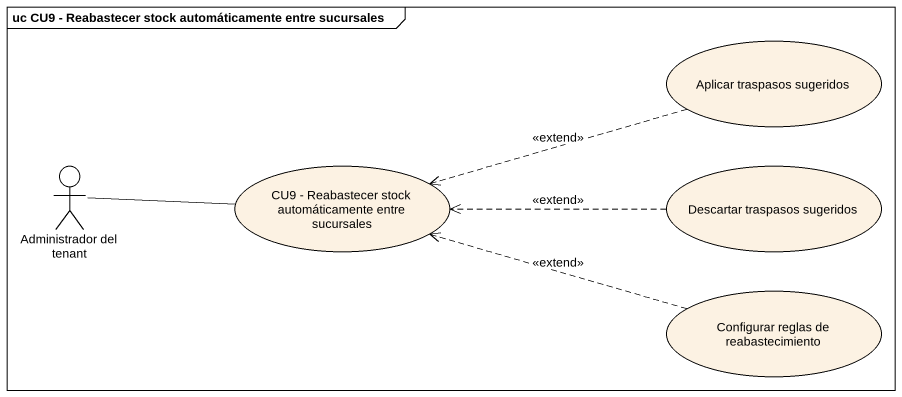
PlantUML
@startuml
mainframe uc CU9 - Reabastecer stock automáticamente entre sucursales
usecase "Aplicar traspasos sugeridos" as Aplicar_traspasos_sugeridos
actor "Administrador del tenant" as Administrador_del_tenant
usecase "CU9 - Reabastecer stock automáticamente entre sucursales" as CU9_Reabastecer_stock
usecase "Descartar traspasos sugeridos" as Descartar_traspasos
usecase "Configurar reglas de reabastecimiento" as Configurar_reglas_de
Aplicar_traspasos_sugeridos .left.> CU9_Reabastecer_stock : <<extend>>
Administrador_del_tenant -right- CU9_Reabastecer_stock
Descartar_traspasos .left.> CU9_Reabastecer_stock : <<extend>>
Configurar_reglas_de .left.> CU9_Reabastecer_stock : <<extend>>
@enduml
